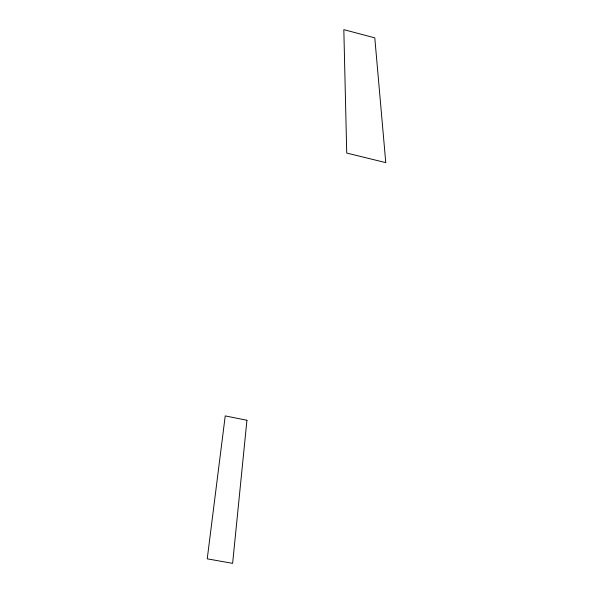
<?xml version="1.0" encoding="UTF-8"?>
<svg xmlns="http://www.w3.org/2000/svg" width="593" height="593" viewBox="0 0 593 593"><rect width="100%" height="100%" fill="white"/><g stroke="black" fill="none" stroke-linecap="round" stroke-linejoin="round"><path stroke-width="0.89" d="M246.933 420.259L232.626 563.35L207.231 558.836L225.229 415.908L246.933 420.259M385.769 162.63L346.727 153.046L343.829 29.65L374.791 37.848L385.769 162.63"/></g></svg>
